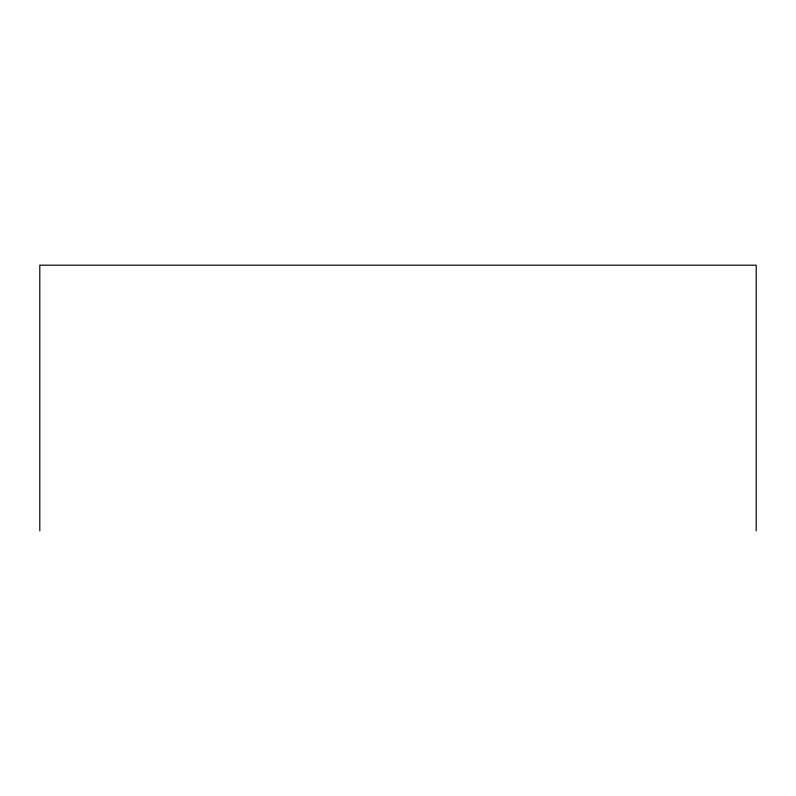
<?xml version="1.0" encoding="UTF-8"?>
<svg xmlns="http://www.w3.org/2000/svg" width="796" height="796" viewBox="0 0 796 796"><rect width="100%" height="100%" fill="white"/><g stroke="black" fill="none" stroke-linecap="round" stroke-linejoin="round"><path stroke-width="1.19" d="M756.2 530.813L756.2 265.187L39.8 265.187L39.8 530.813"/></g></svg>
